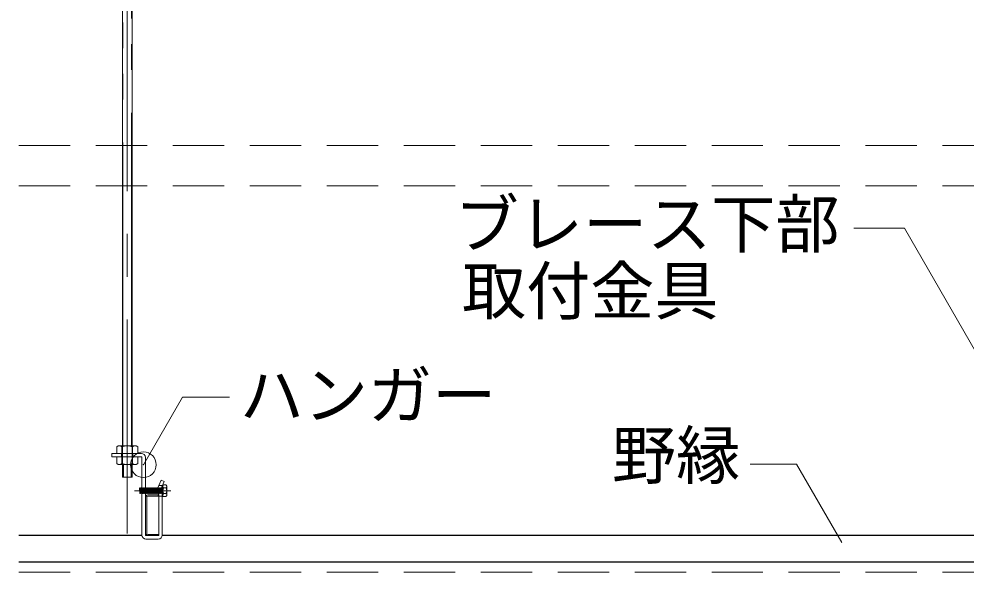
# Model space of a CAD drawing. Units: millimetres, scale not verified. Extents: x -7800 to 7800, y -5387 to 5300.
# Drawn here: x -4288 to -3402, y -2038 to -1521 of the extents above; entities that cross this region are included whole.
import ezdxf
from ezdxf.enums import TextEntityAlignment as Align

# ---------------------------------------------------------------- set-up
doc = ezdxf.new("R2010")
doc.units = ezdxf.units.MM
doc.header["$LTSCALE"] = 40
doc.header["$PDMODE"] = 32
doc.header["$PDSIZE"] = 24
for name, pattern in [('CHAIN1', [8, 5, -1, 1, -1]), ('DASHED1', [1.8, 1.2, -0.6]), ('DASHED2', [3, 2, -1]), ('DOUBLE_CHAIN2', [12.8, 9, -1, 0.6, -0.6, 0.6, -1])]:
    doc.linetypes.add(name, pattern=pattern)
for name, color, linetype, lineweight in [('7-0_中心線', 4, 'CHAIN1', 9), ('7-1_吊り材', 7, 'Continuous', 18), ('7-2_野縁受け', 3, 'Continuous', 18), ('7-3_野縁', 2, 'Continuous', 25), ('7-4_ブレース・補強材', 4, 'Continuous', 9), ('7-6_文字・矢印', 7, 'Continuous', 18), ('7-A_クリップ', 7, 'Continuous', 18), ('7-D_パネル', 4, 'Continuous', 9)]:
    doc.layers.add(name, color=color, linetype=linetype, lineweight=lineweight)
doc.styles.add('ＭＳ ゴシック', font='')
doc.styles.get('ＭＳ ゴシック').set_extended_font_data('MS Gothic')

msp = doc.modelspace()

# ---------------------------------------------------------------- linework, layer by layer
at = {"layer": '7-0_中心線'}
for p, q in [((-4186.52, -521.69), (-4186.52, -2014.55)), ((-4179.74, -1961.69), (-4145.76, -1961.69))]:
    msp.add_line(p, q, dxfattribs=at)
at = {"layer": '7-1_吊り材', "linetype": 'DOUBLE_CHAIN2'}
for p, q in [((-4182.47, -584.49), (-4182.47, -1919.89)), ((-4190.57, -612.19), (-4190.57, -1919.89)), ((-4190.12, -1937.09), (-4190.12, -1949.13)), ((-4182.92, -1937.09), (-4182.92, -1949.13))]:
    msp.add_line(p, q, dxfattribs=at)
at = {"layer": '7-1_吊り材'}
for p, q in [((-4182.02, -584.49), (-4182.02, -1919.89)), ((-4191.02, -1919.89), (-4191.02, -612.19)), ((-4195.01, -1919.89), (-4196.32, -1920.65)), ((-4196.32, -1926.89), (-4196.32, -1920.65)), ((-4195.01, -1919.89), (-4178.03, -1919.89)), ((-4191.42, -1926.89), (-4191.42, -1920.65)), ((-4181.62, -1926.89), (-4181.62, -1920.65)), ((-4178.03, -1919.89), (-4176.72, -1920.65)), ((-4176.72, -1926.89), (-4176.72, -1920.65)), ((-4173.22, -1926.89), (-4200.97, -1926.89)), ((-4200.97, -1930.09), (-4200.97, -1926.89)), ((-4173.22, -1930.09), (-4200.97, -1930.09)), ((-4176.72, -1930.09), (-4196.32, -1930.09)), ((-4196.32, -1930.09), (-4196.32, -1936.33)), ((-4191.42, -1930.09), (-4191.42, -1936.33)), ((-4181.62, -1930.09), (-4181.62, -1936.33)), ((-4176.72, -1930.09), (-4176.72, -1936.33)), ((-4172.72, -2003.19), (-4172.72, -1930.59)), ((-4169.52, -1930.59), (-4169.52, -2003.19)), ((-4195.01, -1937.09), (-4196.32, -1936.33)), ((-4178.03, -1937.09), (-4195.01, -1937.09)), ((-4191.02, -1937.09), (-4191.02, -1949.13)), ((-4182.02, -1937.09), (-4182.02, -1949.13)), ((-4178.03, -1937.09), (-4176.72, -1936.33)), ((-4169.52, -1948.61), (-4169.52, -1958.74)), ((-4191.02, -1949.13), (-4182.02, -1949.13)), ((-4154.77, -1951.74), (-4157.08, -1956.83)), ((-4154.77, -1951.74), (-4151.86, -1953.07)), ((-4151.86, -1953.07), (-4154.17, -1958.16)), ((-4153.28, -1967.19), (-4153.28, -1956.19)), ((-4153.28, -1956.19), (-4150.48, -1956.19)), ((-4149.48, -1957.29), (-4150.48, -1956.19)), ((-4149.48, -1966.09), (-4149.48, -1957.29)), ((-4175.15, -1959.25), (-4174.84, -1958.94)), ((-4175.15, -1959.25), (-4174.84, -1964.12)), ((-4174.84, -1958.94), (-4174.53, -1959.25)), ((-4174.84, -1964.12), (-4174.53, -1964.44)), ((-4174.53, -1959.25), (-4174.21, -1964.12)), ((-4174.53, -1959.25), (-4174.21, -1959.25)), ((-4174.53, -1964.44), (-4174.21, -1964.12)), ((-4174.21, -1959.25), (-4173.9, -1958.94)), ((-4174.21, -1959.25), (-4173.9, -1964.12)), ((-4174.21, -1964.12), (-4173.9, -1964.12)), ((-4173.9, -1958.94), (-4173.59, -1959.25)), ((-4173.9, -1964.12), (-4173.59, -1964.44)), ((-4173.59, -1959.25), (-4173.28, -1964.12)), ((-4173.59, -1959.25), (-4173.28, -1959.25)), ((-4173.59, -1964.44), (-4173.28, -1964.12)), ((-4173.28, -1959.25), (-4172.96, -1958.94)), ((-4173.28, -1959.25), (-4172.96, -1964.12)), ((-4173.28, -1964.12), (-4172.96, -1964.12)), ((-4172.96, -1958.94), (-4172.65, -1959.25)), ((-4172.96, -1964.12), (-4172.65, -1964.44)), ((-4172.65, -1959.25), (-4172.34, -1964.12)), ((-4172.65, -1959.25), (-4172.34, -1959.25)), ((-4172.65, -1964.44), (-4172.34, -1964.12)), ((-4172.34, -1959.25), (-4172.03, -1958.94)), ((-4172.34, -1959.25), (-4172.03, -1964.12)), ((-4172.34, -1964.12), (-4172.03, -1964.12)), ((-4172.03, -1958.94), (-4171.71, -1959.25)), ((-4172.03, -1964.12), (-4171.71, -1964.44)), ((-4171.71, -1959.25), (-4171.4, -1964.12)), ((-4171.71, -1959.25), (-4171.4, -1959.25)), ((-4171.71, -1964.44), (-4171.4, -1964.12)), ((-4171.4, -1959.25), (-4171.09, -1958.94)), ((-4171.4, -1959.25), (-4171.09, -1964.12)), ((-4171.4, -1964.12), (-4171.09, -1964.12)), ((-4171.09, -1958.94), (-4170.78, -1959.25)), ((-4171.09, -1964.12), (-4170.78, -1964.44)), ((-4170.78, -1959.25), (-4170.46, -1964.12)), ((-4170.78, -1959.25), (-4170.46, -1959.25)), ((-4170.78, -1964.44), (-4170.46, -1964.12)), ((-4170.46, -1959.25), (-4170.15, -1964.12)), ((-4170.46, -1964.12), (-4170.15, -1964.12)), ((-4169.84, -1959.25), (-4169.53, -1964.12)), ((-4169.84, -1959.25), (-4169.53, -1959.25)), ((-4169.53, -1959.25), (-4169.21, -1958.94)), ((-4169.53, -1959.25), (-4169.21, -1964.12)), ((-4169.53, -1964.12), (-4169.21, -1964.12)), ((-4169.21, -1958.94), (-4168.9, -1959.25)), ((-4169.21, -1964.12), (-4168.9, -1964.44)), ((-4168.9, -1959.25), (-4168.59, -1964.12)), ((-4168.9, -1959.25), (-4168.59, -1959.25)), ((-4168.9, -1964.44), (-4168.59, -1964.12)), ((-4168.59, -1959.25), (-4168.28, -1958.94)), ((-4168.59, -1959.25), (-4168.28, -1964.12)), ((-4168.59, -1964.12), (-4168.28, -1964.12)), ((-4168.28, -1958.94), (-4167.96, -1959.25)), ((-4168.28, -1964.12), (-4167.96, -1964.44)), ((-4167.96, -1959.25), (-4167.65, -1964.12)), ((-4167.96, -1959.25), (-4167.65, -1959.25)), ((-4167.96, -1964.44), (-4167.65, -1964.12)), ((-4167.65, -1959.25), (-4167.34, -1958.94)), ((-4167.65, -1959.25), (-4167.34, -1964.12)), ((-4167.65, -1964.12), (-4167.34, -1964.12)), ((-4167.34, -1958.94), (-4167.03, -1959.25)), ((-4167.34, -1964.12), (-4167.03, -1964.44)), ((-4167.03, -1959.25), (-4166.71, -1964.12)), ((-4167.03, -1964.44), (-4166.71, -1964.12)), ((-4166.71, -1959.25), (-4166.4, -1964.12)), ((-4166.71, -1964.12), (-4166.4, -1964.12)), ((-4166.4, -1958.94), (-4166.09, -1959.25)), ((-4166.4, -1964.12), (-4166.09, -1964.44)), ((-4166.09, -1959.25), (-4165.78, -1964.12)), ((-4166.09, -1959.25), (-4165.78, -1959.25)), ((-4166.09, -1964.44), (-4165.78, -1964.12)), ((-4165.78, -1959.25), (-4165.46, -1958.94)), ((-4165.78, -1959.25), (-4165.46, -1964.12)), ((-4165.78, -1964.12), (-4165.46, -1964.12)), ((-4165.46, -1958.94), (-4165.15, -1959.25)), ((-4165.46, -1964.12), (-4165.15, -1964.44)), ((-4165.15, -1959.25), (-4164.84, -1964.12)), ((-4165.15, -1959.25), (-4164.84, -1959.25)), ((-4165.15, -1964.44), (-4164.84, -1964.12)), ((-4164.84, -1959.25), (-4164.53, -1958.94)), ((-4164.84, -1959.25), (-4164.53, -1964.12)), ((-4164.84, -1964.12), (-4164.53, -1964.12)), ((-4164.53, -1958.94), (-4164.21, -1959.25)), ((-4164.53, -1964.12), (-4164.21, -1964.44)), ((-4164.21, -1959.25), (-4163.9, -1964.12)), ((-4164.21, -1959.25), (-4163.9, -1959.25)), ((-4164.21, -1964.44), (-4163.9, -1964.12)), ((-4163.9, -1959.25), (-4163.59, -1958.94)), ((-4163.9, -1959.25), (-4163.59, -1964.12)), ((-4163.9, -1964.12), (-4163.59, -1964.12)), ((-4163.59, -1958.94), (-4163.28, -1959.25)), ((-4163.59, -1964.12), (-4163.28, -1964.44)), ((-4163.28, -1959.25), (-4162.96, -1964.12)), ((-4163.28, -1959.25), (-4162.96, -1959.25)), ((-4163.28, -1964.44), (-4162.96, -1964.12)), ((-4162.96, -1959.25), (-4162.65, -1958.94)), ((-4162.96, -1959.25), (-4162.65, -1964.12)), ((-4162.96, -1964.12), (-4162.65, -1964.12)), ((-4162.65, -1958.94), (-4162.34, -1959.25)), ((-4162.65, -1964.12), (-4162.34, -1964.44)), ((-4162.34, -1959.25), (-4162.03, -1964.12)), ((-4162.34, -1959.25), (-4162.03, -1959.25)), ((-4162.34, -1964.44), (-4162.03, -1964.12)), ((-4162.03, -1959.25), (-4161.71, -1958.94)), ((-4162.03, -1959.25), (-4161.71, -1964.12)), ((-4162.03, -1964.12), (-4161.71, -1964.12)), ((-4161.71, -1958.94), (-4161.4, -1959.25)), ((-4161.71, -1964.12), (-4161.4, -1964.44)), ((-4161.4, -1959.25), (-4161.09, -1964.12)), ((-4161.4, -1959.25), (-4161.09, -1959.25)), ((-4161.4, -1964.44), (-4161.09, -1964.12)), ((-4161.09, -1959.25), (-4160.78, -1958.94)), ((-4161.09, -1959.25), (-4160.78, -1964.12)), ((-4161.09, -1964.12), (-4160.78, -1964.12)), ((-4160.78, -1958.94), (-4160.46, -1959.25)), ((-4160.78, -1964.12), (-4160.46, -1964.44)), ((-4160.46, -1959.25), (-4160.15, -1964.12)), ((-4160.46, -1964.44), (-4160.15, -1964.12)), ((-4160.15, -1959.25), (-4159.84, -1964.12)), ((-4160.15, -1964.12), (-4159.84, -1964.12)), ((-4159.84, -1958.94), (-4159.53, -1959.25)), ((-4159.84, -1964.12), (-4159.53, -1964.44)), ((-4159.53, -1959.25), (-4159.21, -1964.12)), ((-4159.53, -1959.25), (-4159.21, -1959.25)), ((-4159.53, -1964.44), (-4159.21, -1964.12)), ((-4159.21, -1959.25), (-4158.9, -1958.94)), ((-4159.21, -1959.25), (-4158.9, -1964.12)), ((-4159.21, -1964.12), (-4158.9, -1964.12)), ((-4158.9, -1958.94), (-4158.59, -1959.25)), ((-4158.9, -1964.12), (-4158.59, -1964.44)), ((-4158.59, -1959.25), (-4158.28, -1964.12)), ((-4158.59, -1959.25), (-4158.28, -1959.25)), ((-4158.59, -1964.44), (-4158.28, -1964.12)), ((-4158.28, -1959.25), (-4157.96, -1958.94)), ((-4158.28, -1959.25), (-4157.96, -1964.12)), ((-4158.28, -1964.12), (-4157.96, -1964.12)), ((-4157.96, -1958.94), (-4157.65, -1959.25)), ((-4157.96, -1964.12), (-4157.65, -1964.44)), ((-4157.65, -1959.25), (-4157.34, -1964.12)), ((-4157.65, -1959.25), (-4157.34, -1959.25)), ((-4157.65, -1964.44), (-4157.34, -1964.12)), ((-4157.34, -1959.25), (-4157.03, -1958.94)), ((-4157.34, -1959.25), (-4157.03, -1964.12)), ((-4157.34, -1964.12), (-4157.03, -1964.12)), ((-4157.03, -1958.94), (-4156.71, -1959.25)), ((-4157.03, -1964.12), (-4156.71, -1964.44)), ((-4157.02, -2003.19), (-4157.02, -1965.74)), ((-4156.71, -1959.25), (-4156.4, -1964.12)), ((-4156.71, -1959.25), (-4156.4, -1959.25)), ((-4156.71, -1964.44), (-4156.4, -1964.12)), ((-4156.4, -1959.25), (-4156.09, -1958.94)), ((-4156.4, -1959.25), (-4156.09, -1964.12)), ((-4156.4, -1964.12), (-4156.09, -1964.12)), ((-4156.09, -1958.94), (-4155.78, -1959.25)), ((-4156.09, -1964.12), (-4155.78, -1964.44)), ((-4155.78, -1959.25), (-4155.46, -1964.12)), ((-4155.78, -1959.25), (-4155.46, -1959.25)), ((-4155.78, -1964.44), (-4155.46, -1964.12)), ((-4155.46, -1959.25), (-4155.15, -1958.94)), ((-4155.46, -1959.25), (-4155.15, -1964.12)), ((-4155.46, -1964.12), (-4155.15, -1964.12)), ((-4155.15, -1958.94), (-4154.84, -1959.25)), ((-4155.15, -1964.12), (-4154.84, -1964.44)), ((-4154.84, -1959.25), (-4154.53, -1964.12)), ((-4154.84, -1959.25), (-4154.53, -1959.25)), ((-4154.84, -1964.44), (-4154.53, -1964.12)), ((-4154.53, -1959.25), (-4154.21, -1958.94)), ((-4154.53, -1959.25), (-4154.21, -1964.12)), ((-4154.53, -1964.12), (-4154.21, -1964.12)), ((-4154.21, -1958.94), (-4153.9, -1959.25)), ((-4154.21, -1964.12), (-4153.9, -1964.44)), ((-4153.9, -1959.25), (-4153.59, -1964.12)), ((-4153.9, -1959.25), (-4153.59, -1959.25)), ((-4153.9, -1964.44), (-4153.59, -1964.12)), ((-4153.82, -2003.19), (-4153.82, -1965.69)), ((-4153.59, -1959.25), (-4153.28, -1958.94)), ((-4153.59, -1959.25), (-4153.28, -1964.12)), ((-4153.59, -1964.12), (-4153.28, -1964.12)), ((-4153.28, -1958.94), (-4153.28, -1964.44)), ((-4150.48, -1958.94), (-4152.28, -1958.94)), ((-4150.46, -1964.44), (-4152.28, -1964.44)), ((-4149.48, -1966.09), (-4150.48, -1967.19)), ((-4153.28, -1967.19), (-4153.25, -1967.19)), ((-4153.25, -1967.19), (-4150.48, -1967.19)), ((-4157.52, -2003.69), (-4169.02, -2003.69)), ((-4157.52, -2006.89), (-4169.02, -2006.89))]:
    msp.add_line(p, q, dxfattribs=at)
at = {"layer": '7-1_吊り材', "linetype": 'DASHED1'}
for p, q in [((-4191.02, -1919.89), (-4191.02, -1936.45)), ((-4182.02, -1936.45), (-4182.02, -1919.89)), ((-4191.77, -1926.89), (-4191.77, -1930.09)), ((-4181.27, -1926.89), (-4181.27, -1930.09))]:
    msp.add_line(p, q, dxfattribs=at)
at = {"layer": '7-1_吊り材', "linetype": 'DASHED2'}
for p, q in [((-4157.02, -1956.69), (-4153.82, -1956.69)), ((-4157.02, -1966.69), (-4153.82, -1966.69))]:
    msp.add_line(p, q, dxfattribs=at)
at = {"layer": '7-1_吊り材'}
for points in [[(-4170.46, -1959.25), (-4170.15, -1958.94), (-4169.84, -1959.25)], [(-4170.15, -1964.12), (-4169.84, -1964.44), (-4169.53, -1964.12)], [(-4167.03, -1959.25), (-4166.71, -1959.25), (-4166.4, -1958.94)], [(-4160.46, -1959.25), (-4160.15, -1959.25), (-4159.84, -1958.94)]]:
    msp.add_lwpolyline(points, dxfattribs=at)
for centre, radius, start, end in [((-4193.12, -1926.66), 6.81, 96.34294, 118.04132), ((-4194.03, -1924.76), 4.88, 57.57118, 88.04459), ((-4186.52, -1936.1), 16.22, 72.41205, 107.58797), ((-4179, -1924.76), 4.88, 91.95543, 122.42883), ((-4179.92, -1926.66), 6.81, 61.95869, 83.65707), ((-4173.22, -1930.59), 3.7, 0, 90), ((-4173.22, -1930.59), 0.5, 0, 90), ((-4193.12, -1930.32), 6.81, 241.95868, 263.65706), ((-4194.03, -1932.21), 4.88, 271.95541, 302.42882), ((-4186.52, -1920.87), 16.22, 252.41203, 287.58795), ((-4179, -1932.21), 4.88, 237.57117, 268.04457), ((-4179.92, -1930.32), 6.81, 276.34293, 298.04131), ((-4147.52, -1961.19), 10.51, 154.65382, 205.34618), ((-4151.68, -1957.45), 1.61, 174.33043, 248.10637), ((-4152.02, -1957.42), 1.26, 101.53862, 173.91401), ((-4153.41, -1959.06), 4.11, 16.78553, 44.45665), ((-4150.47, -1957.94), 0.997, 269.70262, 3.66166), ((-4147.52, -1961.19), 7.31, 154.65382, 205.34618), ((-4157.02, -1965.69), 3.2, 0, 25.34618), ((-4151.68, -1965.93), 1.61, 111.89363, 185.66957), ((-4148.99, -1961.69), 4.28, 140.03379, 219.96621), ((-4152.02, -1965.95), 1.26, 186.08599, 258.46138), ((-4153.76, -1961.69), 4.28, 320.03379, 39.96621), ((-4150.47, -1965.43), 0.997, 356.33834, 90.29738), ((-4153.41, -1964.31), 4.11, 315.54335, 343.21447), ((-4169.02, -2003.19), 3.7, 180, 270), ((-4169.02, -2003.19), 0.5, 180, 270), ((-4157.52, -2003.19), 3.7, 270, 0), ((-4157.52, -2003.19), 0.5, 270, 0)]:
    msp.add_arc(centre, radius, start, end, dxfattribs=at)
at = {"layer": '7-2_野縁受け'}
for p, q in [((-4167.32, -1965.69), (-4157.52, -1965.69)), ((-4157.52, -1966.89), (-4157.52, -1965.69)), ((-4169.52, -1967.89), (-4169.52, -2001.49)), ((-4168.32, -2001.49), (-4168.32, -1967.89)), ((-4167.32, -1966.89), (-4157.52, -1966.89)), ((-4167.32, -2002.49), (-4157.52, -2002.49))]:
    msp.add_line(p, q, dxfattribs=at)
msp.add_lwpolyline([(-4167.32, -2003.69), (-4157.52, -2003.69), (-4157.52, -2002.49)], dxfattribs=at)
for centre, radius, start, end in [((-4167.32, -1967.89), 2.2, 90, 180), ((-4167.32, -1967.89), 1, 90, 180), ((-4167.32, -2001.49), 2.2, 180, 270), ((-4167.32, -2001.49), 1, 180, 270)]:
    msp.add_arc(centre, radius, start, end, dxfattribs=at)
at = {"layer": '7-3_野縁'}
for p, q in [((-4287.81, -2003.19), (-4172.72, -2003.19)), ((-4153.82, -2003.19), (-3272.72, -2003.19)), ((-4287.81, -2028.19), (-2194.13, -2028.19))]:
    msp.add_line(p, q, dxfattribs=at)
at = {"layer": '7-4_ブレース・補強材', "linetype": 'DASHED1'}
for p, q in [((-4287.81, -1638.93), (-2195.1, -1638.93)), ((-4287.81, -1676.93), (-2195.1, -1676.93))]:
    msp.add_line(p, q, dxfattribs=at)
at = {"layer": '7-6_文字・矢印'}
for p, q in [((-4134.87, -1874.21), (-4171.36, -1937.42)), ((-4090.7, -1874.21), (-4134.87, -1874.21)), ((-3603.76, -1936.99), (-3560.34, -1936.99)), ((-3518.06, -2010.22), (-3560.34, -1936.99))]:
    msp.add_line(p, q, dxfattribs=at)
msp.add_lwpolyline([(-3506.92, -1716.42), (-3459.41, -1716.42), (-3309.33, -1976.35)], dxfattribs=at)
at = {"layer": '7-6_文字・矢印', "color": 3}
msp.add_point((-4171.36, -1937.42), dxfattribs=at)
at = {"layer": '7-A_クリップ', "color": 3}
msp.add_line((-4157.02, -1965.74), (-4157.02, -1965.69), dxfattribs=at)
at = {"layer": '7-D_パネル', "linetype": 'DASHED1'}
msp.add_line((-4287.81, -2037.69), (-2194.13, -2037.69), dxfattribs=at)

# ---------------------------------------------------------------- texts
at = {"layer": '7-6_文字・矢印', "style": 'ＭＳ ゴシック'}
for s, p in [('ブレース下部', (-3880.18, -1747.59)), ('取付金具', (-3873.42, -1810.12)), ('ハンガー', (-4081.33, -1907.5)), ('野縁', (-3733.15, -1963.77))]:
    msp.add_text(s, height=43.99, dxfattribs=at).set_placement(p, align=Align.BOTTOM_LEFT)

doc.saveas('drawing.dxf')
